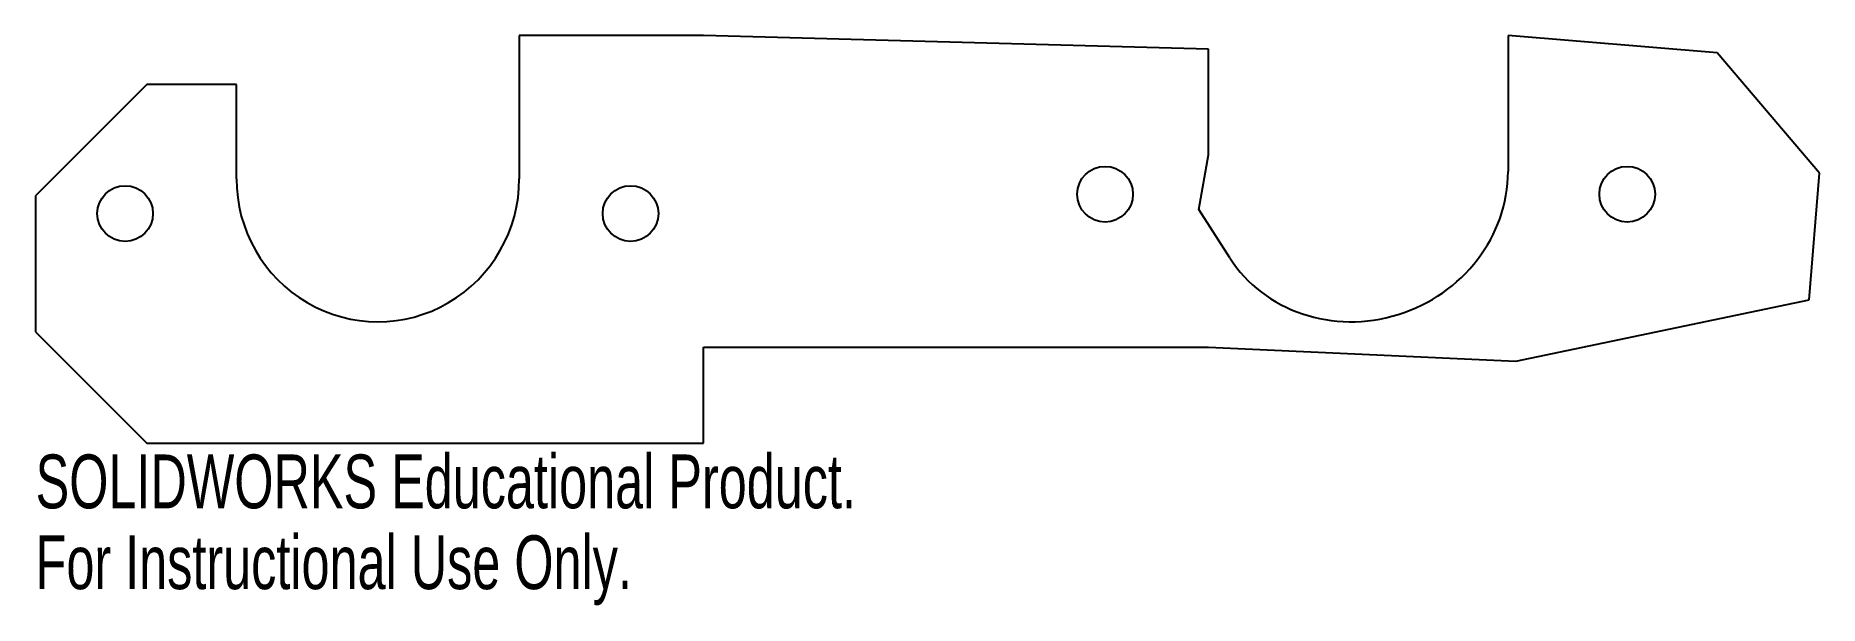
# Model space of a CAD drawing. Header units: millimetres. Extents: x -555 to -395, y 240 to 291.
import ezdxf

# ---------------------------------------------------------------- set-up
doc = ezdxf.new("R2010")
doc.units = ezdxf.units.MM
doc.styles.add('SLDTEXTSTYLE0', font='TXT', dxfattribs={"width": 0.7})

msp = doc.modelspace()

# ---------------------------------------------------------------- linework, layer by layer
at = {"color": 7, "linetype": 'Continuous', "lineweight": 25}
for p, q in [((-494.96, 291.42), (-511.52, 291.42)), ((-511.52, 291.42), (-511.52, 278.57)), ((-449.6, 290.2), (-494.96, 291.42)), ((-449.6, 280.72), (-449.6, 290.2)), ((-403.91, 289.87), (-422.7, 291.42)), ((-422.7, 291.42), (-422.7, 279.21)), ((-394.74, 279.08), (-403.91, 289.87)), ((-544.96, 287.04), (-554.96, 277.04)), ((-536.92, 287.04), (-544.96, 287.04)), ((-536.92, 278.57), (-536.92, 287.04)), ((-450.49, 275.79), (-449.6, 280.72)), ((-395.66, 267.69), (-394.74, 279.08)), ((-554.96, 277.04), (-554.96, 264.81)), ((-447.7, 271.46), (-450.49, 275.79)), ((-422, 262.18), (-395.66, 267.69)), ((-554.96, 264.81), (-544.96, 254.81)), ((-494.96, 263.44), (-449.6, 263.44)), ((-494.96, 254.81), (-494.96, 263.44)), ((-449.6, 263.44), (-422, 262.18)), ((-544.96, 254.81), (-494.96, 254.81))]:
    msp.add_line(p, q, dxfattribs=at)
for centre in [(-458.9, 277.18), (-412, 277.18), (-546.92, 275.44), (-501.52, 275.44)]:
    msp.add_circle(centre, 2.5, dxfattribs=at)
for centre, major_axis, ratio, start_param, end_param in [((-436.15, 278.57), (-12.44, -5.46), 0.934631, 0.147979, 2.752453), ((-524.22, 278.57), (-0.03, -12.85), 0.988517, 4.714425, 7.856018)]:
    msp.add_ellipse(centre, major_axis=major_axis, ratio=ratio, start_param=start_param, end_param=end_param, dxfattribs=at)

# ---------------------------------------------------------------- texts
at = {"color": 7, "linetype": 'Continuous', "char_height": 4.8336, "attachment_point": 1, "style": 'SLDTEXTSTYLE0'}
for s, insert in [('SOLIDWORKS Educational Product.', (-554.96, 253.8)), ('For Instructional Use Only.', (-554.96, 246.54))]:
    msp.add_mtext(s, dxfattribs=dict(at, insert=insert))

doc.saveas('drawing.dxf')
